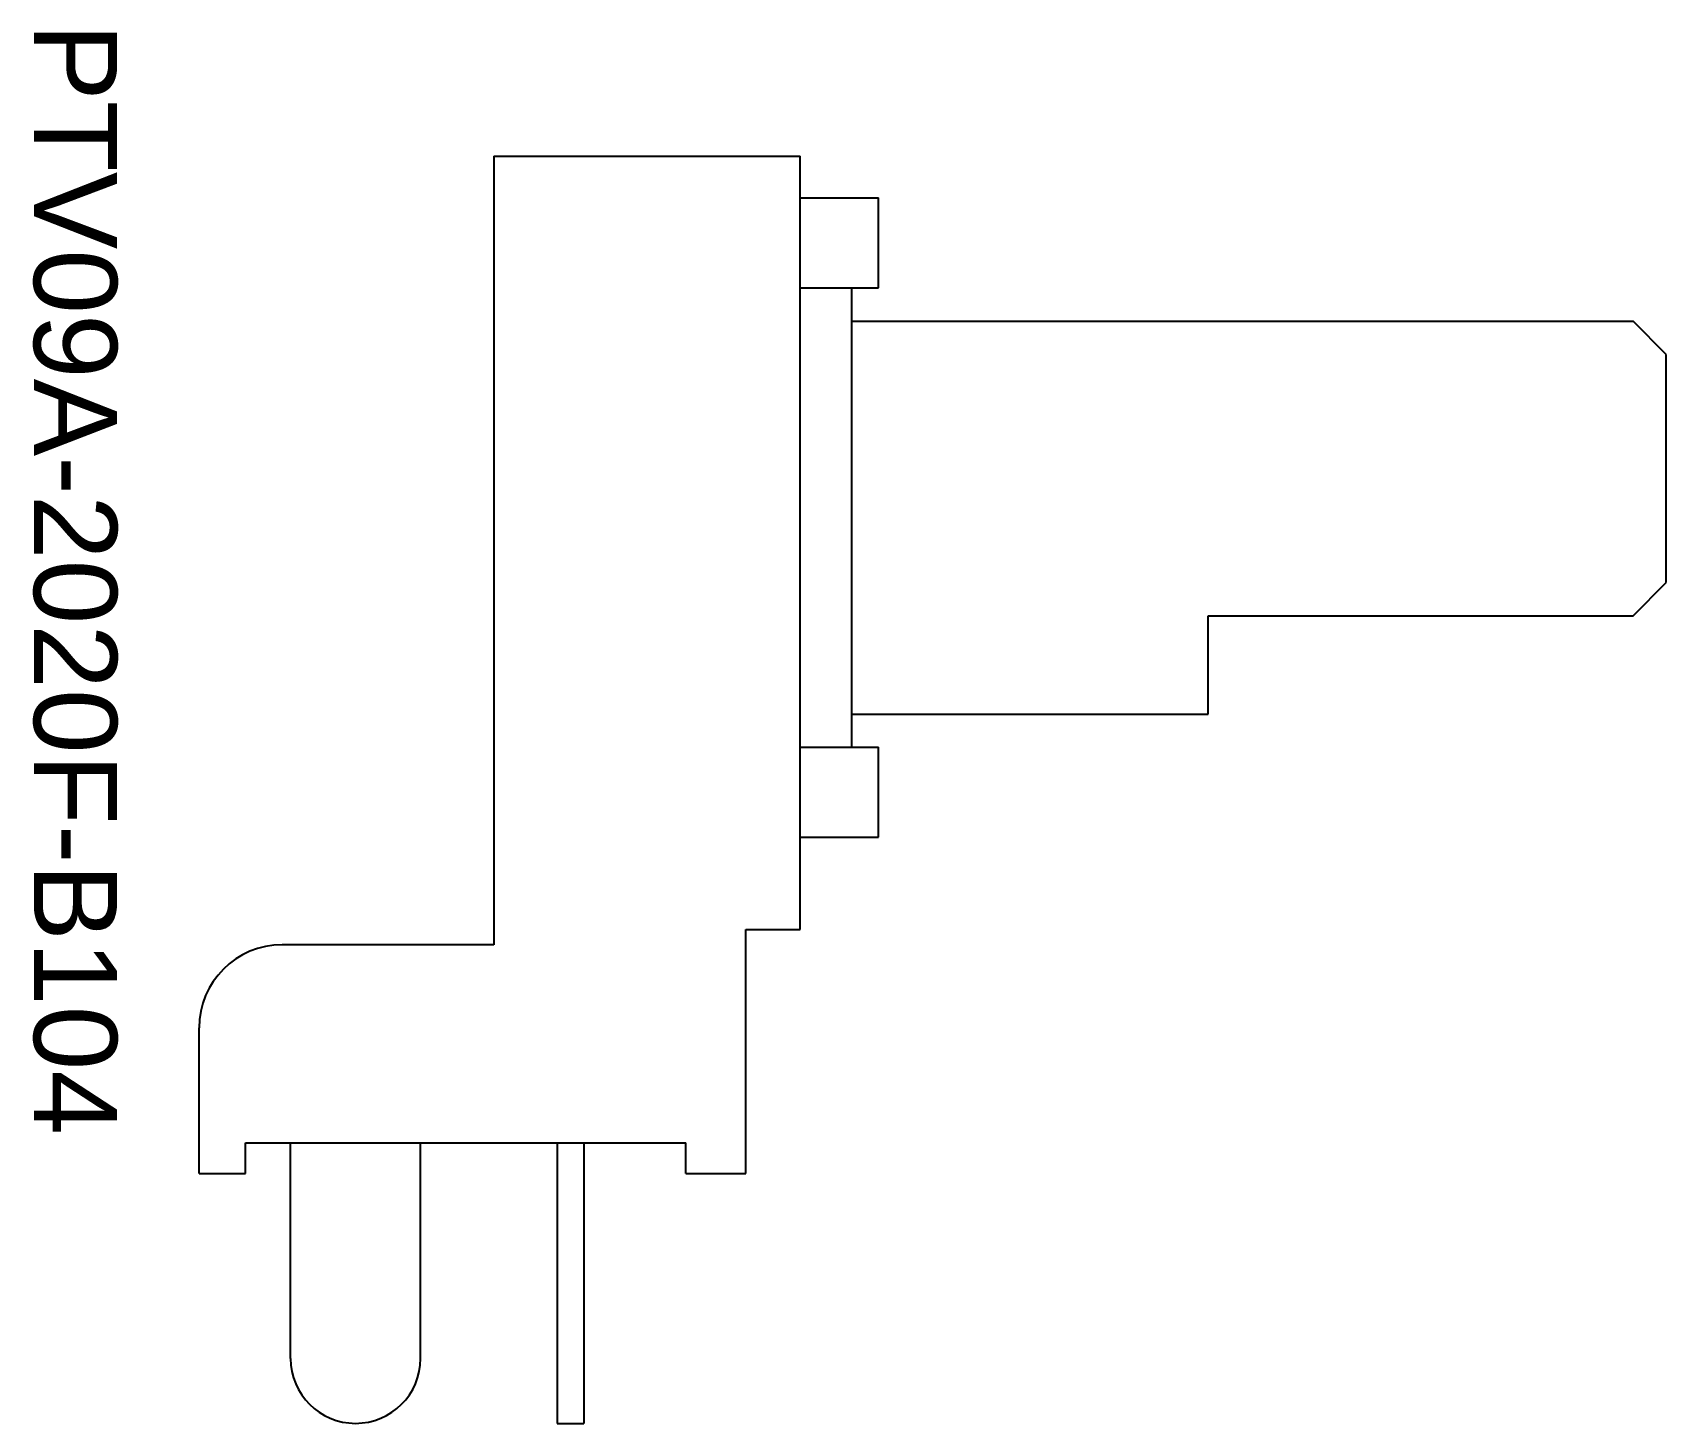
# Model space of a CAD drawing. Header units: inches. Extents: x -0.1 to 0.881, y -0.15 to 0.685.
import ezdxf
from ezdxf.enums import TextEntityAlignment as Align

# ---------------------------------------------------------------- set-up
doc = ezdxf.new("R2010")
doc.units = ezdxf.units.IN
doc.header["$MEASUREMENT"] = 0
doc.layers.get('0').update_dxf_attribs({"color": 5})
doc.styles.get("Standard").update_dxf_attribs({"font": 'arial.ttf'})

msp = doc.modelspace()

# ---------------------------------------------------------------- linework, layer by layer
for p, q in [((0.17692, 0.611), (0.361, 0.611)), ((0.17692, 0.611), (0.17692, 0.13744)), ((0.361, 0.14656), (0.361, 0.611)), ((0.361, 0.586), (0.408, 0.586)), ((0.408, 0.532), (0.408, 0.586)), ((0.361, 0.532), (0.408, 0.532)), ((0.392, 0.256), (0.392, 0.532)), ((0.392, 0.512), (0.861, 0.512)), ((0.881, 0.492), (0.861, 0.512)), ((0.881, 0.355), (0.881, 0.492)), ((0.861, 0.335), (0.881, 0.355)), ((0.606, 0.276), (0.606, 0.335)), ((0.606, 0.335), (0.861, 0.335)), ((0.392, 0.276), (0.606, 0.276)), ((0.361, 0.256), (0.408, 0.256)), ((0.408, 0.202), (0.408, 0.256)), ((0.361, 0.202), (0.408, 0.202)), ((0.17692, 0.13744), (0.05, 0.13744)), ((0.32834, 0), (0.32834, 0.14656)), ((0.32834, 0.14656), (0.361, 0.14656)), ((0, 0), (0, 0.08744)), ((0.02795, 0.01844), (0.055, 0.01844)), ((0.02795, 0), (0.02795, 0.01844)), ((0.055, -0.111), (0.055, 0.01844)), ((0.055, 0.01844), (0.133, 0.01844)), ((0.133, -0.111), (0.133, 0.01844)), ((0.133, 0.01844), (0.29225, 0.01844)), ((0.215, 0.01844), (0.215, -0.15)), ((0.231, 0.01844), (0.231, -0.15)), ((0.29225, 0), (0.29225, 0.01844)), ((0, 0), (0.02795, 0)), ((0.29225, 0), (0.32834, 0)), ((0.215, -0.15), (0.231, -0.15))]:
    msp.add_line(p, q)
for centre, radius, start, end in [((0.05, 0.08744), 0.05, 90, 180), ((0.094, -0.111), 0.039, 180, 0)]:
    msp.add_arc(centre, radius, start, end)

# ---------------------------------------------------------------- texts
msp.add_text('PTV09A-2020F-B104', height=0.05, rotation=270).set_placement((-0.07416, 0.02316), align=Align.MIDDLE_RIGHT)

doc.saveas('drawing.dxf')
